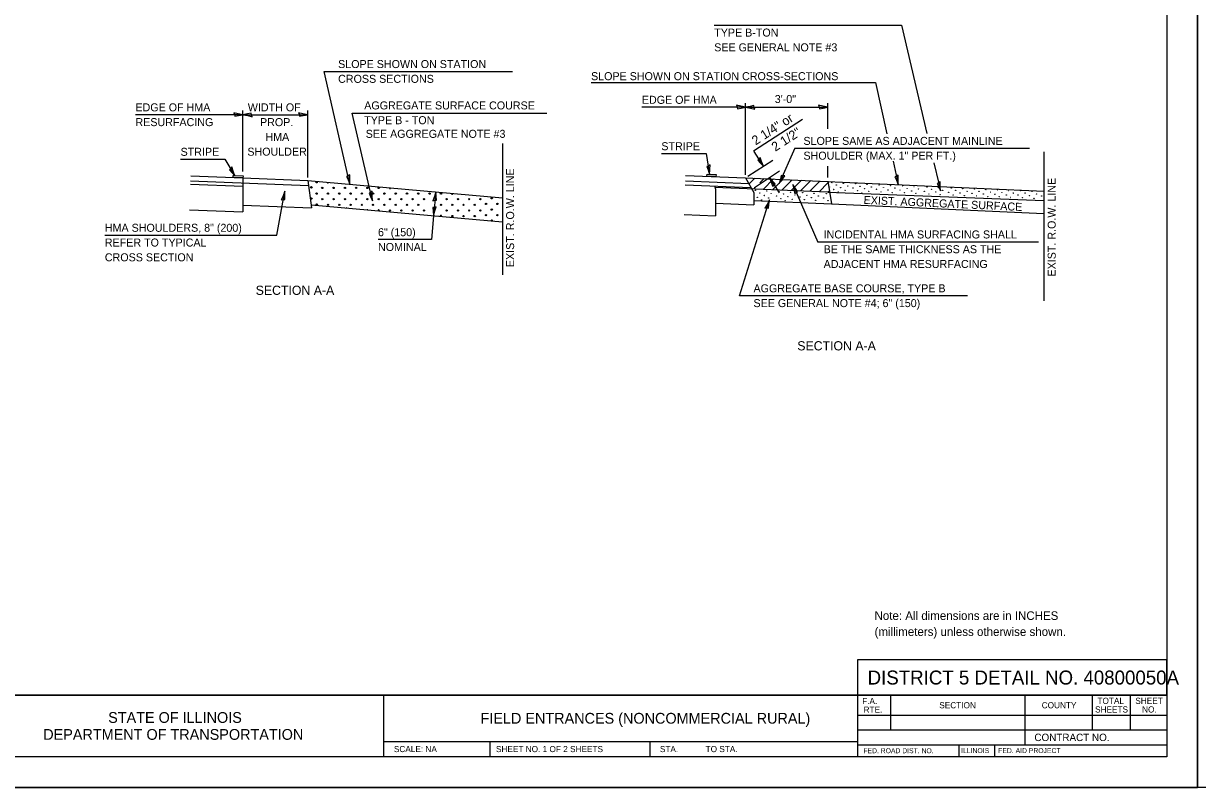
# Model space of a CAD drawing. Extents: x 99425 to 100785, y 99146 to 99599.
# Drawn here: x 99723.1 to 100104.6, y 99159 to 99407.3 of the extents above; entities that cross this region are included whole.
import ezdxf

# ---------------------------------------------------------------- set-up
doc = ezdxf.new("R2010")
doc.units = 0
for name, color, linetype in [('Level 27', 7, 'Continuous'), ('Level 29', 7, 'Continuous'), ('Level 46', 7, 'Continuous'), ('Level 47', 7, 'Continuous'), ('Level 54', 7, 'Continuous'), ('Level 55', 7, 'Continuous'), ('Level 6', 7, 'Continuous'), ('Level 9', 7, 'Continuous'), ('Sheets_50 Reference Boundary', 7, 'Continuous'), ('Sheets_General Details', 7, 'Continuous'), ('Sheets_Printer Plotting Border', 7, 'Continuous')]:
    doc.layers.add(name, color=color, linetype=linetype)

msp = doc.modelspace()

# ---------------------------------------------------------------- linework, layer by layer
at = {"layer": 'Level 27'}
for p, q in [((99947.59, 99354.55), (99947.94, 99353.44)), ((99984.4, 99352.56), (99947.76, 99354.01)), ((99947.94, 99353.44), (99947.94, 99344.87)), ((99984.4, 99352.56), (100054.68, 99349.77)), ((99777.01, 99346.77), (99794.4, 99346.08)), ((99794.4, 99348.3), (99794.4, 99346.08)), ((99947.94, 99348.91), (99960.36, 99348.41)), ((99960.36, 99349.81), (99960.36, 99348.41)), ((99937.73, 99345.27), (99947.94, 99344.87))]:
    msp.add_line(p, q, dxfattribs=at)
at = {"layer": 'Level 29'}
for p, q in [((99938.23, 99357.98), (99957.73, 99357.21)), ((99938.11, 99354.92), (99959.44, 99354.08)), ((99938.16, 99356.15), (99958.75, 99355.34))]:
    msp.add_line(p, q, dxfattribs=at)
at = {"layer": 'Level 46'}
for p, q in [((99777.34, 99355.16), (99794.4, 99354.49)), ((99777.38, 99356.23), (99815.69, 99354.71)), ((99777.44, 99357.82), (99794.4, 99357.15)), ((99794.4, 99357.15), (99815.47, 99356.31)), ((99794.4, 99357.15), (99794.4, 99348.3)), ((99815.47, 99356.31), (99816.7, 99347.41)), ((99794.4, 99348.3), (99816.7, 99347.41))]:
    msp.add_line(p, q, dxfattribs=at)
at = {"layer": 'Level 47'}
for p, q in [((99815.47, 99356.31), (99878.71, 99350.69)), ((99957.73, 99357.21), (99960.36, 99352.39)), ((99957.73, 99357.21), (100054.68, 99352.85)), ((99984.41, 99356.07), (99985.62, 99348.67)), ((99960.36, 99352.39), (99960.36, 99349.81)), ((99816.57, 99348.39), (99878.71, 99342.87)), ((99960.36, 99349.81), (99985.62, 99348.67)), ((99985.62, 99348.67), (100054.68, 99345.56))]:
    msp.add_line(p, q, dxfattribs=at)
at = {"layer": 'Level 54'}
for p, q in [((99957.73, 99357.21), (99957.73, 99357.21)), ((99958.85, 99355.17), (99960.75, 99357.07)), ((99960.35, 99353.51), (99961.02, 99354.19)), ((99962.35, 99355.51), (99963.77, 99356.93)), ((99963.38, 99353.39), (99966.79, 99356.8)), ((99966.42, 99353.27), (99969.81, 99356.66)), ((99969.46, 99353.15), (99972.83, 99356.53)), ((99972.49, 99353.03), (99975.85, 99356.39)), ((99975.53, 99352.91), (99978.87, 99356.25)), ((99978.57, 99352.79), (99981.89, 99356.12)), ((99981.6, 99352.67), (99984.49, 99355.56)), ((99984.64, 99352.55), (99984.93, 99352.85))]:
    msp.add_line(p, q, dxfattribs=at)
for centre, radius in [((99816.64, 99354.08), 0.219), ((99818.33, 99355.74), 0.219), ((99820.17, 99353.9), 0.219), ((99823.84, 99353.9), 0.219), ((99827.51, 99353.9), 0.219), ((99831.18, 99353.9), 0.219), ((99834.85, 99353.9), 0.219), ((99838.53, 99353.9), 0.219), ((99984.93, 99354.21), 0.0517), ((99985.79, 99355.64), 0.0517), ((99987.21, 99354.81), 0.0517), ((99989.48, 99355.41), 0.0517), ((99990.9, 99354.56), 0.0517), ((99993.48, 99355.26), 0.0517), ((99994.9, 99354.44), 0.0517), ((99997.17, 99355.03), 0.0517), ((99998.59, 99354.19), 0.0517), ((100001.11, 99354.89), 0.0517), ((100002.53, 99354.06), 0.0517), ((100004.8, 99354.66), 0.0517), ((100008.8, 99354.58), 0.0517), ((100012.49, 99354.35), 0.0517), ((100016.68, 99354.21), 0.0517), ((99816.67, 99350.43), 0.219), ((99818.33, 99352.06), 0.219), ((99820.17, 99350.23), 0.219), ((99822, 99352.06), 0.219), ((99823.84, 99350.23), 0.219), ((99825.68, 99352.06), 0.219), ((99827.51, 99350.23), 0.219), ((99829.35, 99352.06), 0.219), ((99831.18, 99350.23), 0.219), ((99833.02, 99352.06), 0.219), ((99834.85, 99350.23), 0.219), ((99836.69, 99352.06), 0.219), ((99838.53, 99350.23), 0.219), ((99840.36, 99352.06), 0.219), ((99842.2, 99350.23), 0.219), ((99844.03, 99352.06), 0.219), ((99845.87, 99350.23), 0.219), ((99847.7, 99352.06), 0.219), ((99849.54, 99350.23), 0.219), ((99851.38, 99352.06), 0.219), ((99853.21, 99350.23), 0.219), ((99855.05, 99352.06), 0.219), ((99858.72, 99352.06), 0.219), ((99860.55, 99350.23), 0.219), ((99864.23, 99350.23), 0.219), ((99867.9, 99350.23), 0.219), ((99871.57, 99350.23), 0.219), ((99875.24, 99350.53), 0.219), ((99960.92, 99353.09), 0.0517), ((99961.51, 99350.83), 0.0517), ((99962.34, 99352.27), 0.0517), ((99963.77, 99351.43), 0.0517), ((99964.61, 99352.86), 0.0517), ((99965.19, 99350.59), 0.0517), ((99966.03, 99352.02), 0.0517), ((99967.75, 99351.29), 0.0517), ((99968.61, 99352.72), 0.0517), ((99969.2, 99350.45), 0.0517), ((99970.03, 99351.89), 0.0517), ((99971.46, 99351.06), 0.0517), ((99972.3, 99352.49), 0.0517), ((99973.72, 99351.64), 0.0517), ((99975.38, 99350.92), 0.0517), ((99976.24, 99352.35), 0.0517), ((99977.66, 99351.52), 0.0517), ((99979.09, 99350.69), 0.0517), ((99979.93, 99352.12), 0.0517), ((99981.35, 99351.27), 0.0517), ((99983.07, 99350.61), 0.0517), ((99983.93, 99352.04), 0.0517), ((99986.38, 99353.37), 0.0517), ((99987.81, 99352.55), 0.0517), ((99988.64, 99353.97), 0.0517), ((99990.06, 99353.14), 0.0517), ((99992.63, 99353.84), 0.0517), ((99994.07, 99353), 0.0517), ((99995.5, 99352.25), 0.0517), ((99996.33, 99353.6), 0.0517), ((99997.75, 99352.76), 0.0517), ((100000.25, 99353.47), 0.0517), ((100001.69, 99352.62), 0.0517), ((100003.96, 99353.23), 0.0517), ((100005.38, 99352.39), 0.0517), ((100006.22, 99353.82), 0.0517), ((100007.94, 99353.16), 0.0517), ((100009.39, 99352.31), 0.0517), ((100010.22, 99353.75), 0.0517), ((100011.65, 99352.92), 0.0517), ((100013.07, 99352.08), 0.0517), ((100013.91, 99353.51), 0.0517), ((100015.82, 99352.78), 0.0517), ((100017.26, 99351.94), 0.0517), ((100018.09, 99353.38), 0.0517), ((100019.52, 99352.55), 0.0517), ((100020.37, 99353.98), 0.0517), ((100020.94, 99351.71), 0.0517), ((100021.79, 99353.13), 0.0517), ((100023.7, 99352.47), 0.0517), ((100024.55, 99353.9), 0.0517), ((100025.14, 99351.63), 0.0517), ((100025.97, 99353.07), 0.0517), ((100027.4, 99352.24), 0.0517), ((100028.24, 99353.67), 0.0517), ((100028.82, 99351.4), 0.0517), ((100029.67, 99352.82), 0.0517), ((100031.26, 99352.16), 0.0517), ((100032.12, 99353.59), 0.0517), ((100032.71, 99351.32), 0.0517), ((100033.54, 99352.76), 0.0517), ((100034.97, 99351.93), 0.0517), ((100035.81, 99353.36), 0.0517), ((100036.39, 99351.09), 0.0517), ((100037.23, 99352.51), 0.0517), ((100038.71, 99351.85), 0.0517), ((100039.56, 99353.28), 0.0517), ((100040.15, 99351.01), 0.0517), ((100040.98, 99352.45), 0.0517), ((100042.41, 99351.62), 0.0517), ((100043.25, 99353.05), 0.0517), ((100043.83, 99350.78), 0.0517), ((100044.67, 99352.2), 0.0517), ((100046.27, 99351.61), 0.0517), ((100047.13, 99353.03), 0.0517), ((100047.71, 99350.76), 0.0517), ((100048.55, 99352.2), 0.0517), ((100049.98, 99351.37), 0.0517), ((100050.82, 99352.8), 0.0517), ((100051.4, 99350.53), 0.0517), ((100052.24, 99351.95), 0.0517), ((100053.96, 99351.29), 0.0517), ((99818.35, 99348.45), 0.219), ((99822, 99348.39), 0.219), ((99825.68, 99348.39), 0.219), ((99829.35, 99348.39), 0.219), ((99833.02, 99348.39), 0.219), ((99836.69, 99348.39), 0.219), ((99840.36, 99348.39), 0.219), ((99842.2, 99346.56), 0.219), ((99844.03, 99348.39), 0.219), ((99845.87, 99346.56), 0.219), ((99847.7, 99348.39), 0.219), ((99849.54, 99346.56), 0.219), ((99851.38, 99348.39), 0.219), ((99853.21, 99346.56), 0.219), ((99858.72, 99348.39), 0.219), ((99860.55, 99346.56), 0.219), ((99862.39, 99348.39), 0.219), ((99864.23, 99346.56), 0.219), ((99866.06, 99348.39), 0.219), ((99867.9, 99346.56), 0.219), ((99869.73, 99348.39), 0.219), ((99871.57, 99346.56), 0.219), ((99873.41, 99348.7), 0.219), ((99875.24, 99346.86), 0.219), ((99877.08, 99348.7), 0.219), ((99962.94, 99350), 0.0517), ((99964.98, 99348.51), 0.0517), ((99970.63, 99349.71), 0.0517), ((99972.88, 99350.22), 0.0517), ((99976.82, 99350.08), 0.0517), ((99980.51, 99349.85), 0.0517), ((99984.52, 99349.77), 0.0517), ((99862.39, 99344.72), 0.219), ((99866.06, 99344.72), 0.219), ((99869.73, 99344.72), 0.219), ((99873.41, 99345.03), 0.219), ((99877.08, 99345.03), 0.219)]:
    msp.add_circle(centre, radius, dxfattribs=at)
for centre, radius, start, end in [((99822, 99355.74), 0.219, 177.3187, 352.5298), ((99842.2, 99353.9), 0.219, 166.3023, 3.5462), ((99862.39, 99352.06), 0.219, 154.9494, 14.8991), ((99878.91, 99350.53), 0.219, 159.9235, 200.0766), ((99818.33, 99348.39), 0.219, 307.3122, 91.4251), ((99827.98, 99347.22), 0.164, 69.1153, 100.7356), ((99834.85, 99346.56), 0.219, 64.4978, 105.3519), ((99838.53, 99346.56), 0.219, 321.8712, 207.9785), ((99878.91, 99346.86), 0.219, 159.9235, 200.0766), ((99858.72, 99344.72), 0.219, 334.2686, 195.581), ((99875.24, 99343.19), 0.219, 351.5037, 178.3554), ((99878.91, 99343.19), 0.219, 159.9235, 200.0765)]:
    msp.add_arc(centre, radius, start, end, dxfattribs=at)
at = {"layer": 'Level 55'}
for p, q in [((99947.53, 99406.82), (100008.39, 99406.82)), ((100008.39, 99406.82), (100016.66, 99371.6)), ((99829.17, 99355.09), (99820.77, 99391.74)), ((99820.77, 99391.74), (99882.01, 99391.74)), ((99907.5, 99388.18), (99999.91, 99388.18)), ((99999.91, 99388.18), (100003.63, 99371.52)), ((99957.73, 99358.13), (99957.73, 99381.42)), ((99984.41, 99373.14), (99984.41, 99381.42)), ((99794.4, 99377.67), (99759.46, 99377.67)), ((99794.4, 99359.19), (99794.4, 99379.05)), ((99794.4, 99377.67), (99815.47, 99377.67)), ((99815.47, 99357.28), (99815.47, 99379.05)), ((99836.45, 99349.73), (99829.93, 99378.17)), ((99829.93, 99378.17), (99893.09, 99378.17)), ((99957.73, 99380.12), (99924.01, 99380.12)), ((99957.73, 99380.12), (99984.41, 99380.12)), ((99960.34, 99365.9), (99976.25, 99376.2)), ((99963.54, 99360.96), (99960.47, 99365.7)), ((99973.73, 99366.77), (99968.66, 99355.31)), ((99973.73, 99366.77), (100050.01, 99366.77)), ((99774.08, 99363.22), (99788.53, 99363.22)), ((99788.53, 99363.22), (99791.79, 99357.8)), ((99930.39, 99365.04), (99944.95, 99365.04)), ((99944.95, 99365.04), (99946.01, 99358.28)), ((99958.47, 99357.68), (99966.52, 99362.89)), ((100005.63, 99362.55), (100007.33, 99354.97)), ((100018.91, 99362.06), (100020.48, 99355.35)), ((99960.58, 99354.08), (99968.78, 99359.39)), ((99984.41, 99357.25), (99984.41, 99360.96)), ((99965.45, 99357.23), (99968.67, 99352.26)), ((99973.06, 99354.96), (99981.14, 99336.28)), ((100020.48, 99355.35), (100021.06, 99352.89)), ((99805.37, 99338.54), (99808, 99352.88)), ((99857.02, 99352.62), (99856.33, 99344.86)), ((99955.76, 99318.86), (99965.44, 99349.98)), ((99856.33, 99344.86), (99855.64, 99337.1)), ((99749.52, 99338.54), (99805.37, 99338.54)), ((99855.64, 99337.1), (99838.28, 99337.1)), ((100052.92, 99336.28), (99981.14, 99336.28)), ((100029.83, 99318.86), (99955.76, 99318.86))]:
    msp.add_line(p, q, dxfattribs=at)
for points in [[(99791.4, 99378.29), (99791.64, 99377.72), (99791.74, 99377.16), (99792.9, 99377.41), (99794.4, 99377.67), (99792.8, 99377.96)], [(99791.4, 99378.29), (99791.64, 99377.72), (99791.74, 99377.16), (99792.9, 99377.41), (99794.4, 99377.67), (99792.8, 99377.96)], [(99797.4, 99377.04), (99797.15, 99377.62), (99797.06, 99378.17), (99795.9, 99377.93), (99794.4, 99377.67), (99796, 99377.38)], [(99797.4, 99377.04), (99797.15, 99377.62), (99797.06, 99378.17), (99795.9, 99377.93), (99794.4, 99377.67), (99796, 99377.38)], [(99812.47, 99378.29), (99812.72, 99377.72), (99812.81, 99377.16), (99813.97, 99377.41), (99815.47, 99377.67), (99813.87, 99377.96)], [(99812.47, 99378.29), (99812.72, 99377.72), (99812.81, 99377.16), (99813.97, 99377.41), (99815.47, 99377.67), (99813.87, 99377.96)], [(99954.73, 99380.75), (99954.97, 99380.18), (99955.07, 99379.62), (99956.23, 99379.86), (99957.73, 99380.12), (99956.13, 99380.42)], [(99960.73, 99379.5), (99960.48, 99380.07), (99960.39, 99380.63), (99959.23, 99380.38), (99957.73, 99380.12), (99959.33, 99379.83)], [(99960.73, 99379.5), (99960.48, 99380.07), (99960.39, 99380.63), (99959.23, 99380.38), (99957.73, 99380.12), (99959.33, 99379.83)], [(99981.41, 99380.75), (99981.65, 99380.18), (99981.75, 99379.62), (99982.91, 99379.86), (99984.41, 99380.12), (99982.81, 99380.42)], [(99962.43, 99363.82), (99962.08, 99363.3), (99961.67, 99362.92), (99962.5, 99362.08), (99963.54, 99360.96), (99962.91, 99362.46)], [(99790.78, 99360.69), (99790.42, 99360.18), (99789.99, 99359.82), (99790.8, 99358.95), (99791.79, 99357.8), (99791.22, 99359.32)], [(99829.11, 99358.15), (99828.61, 99357.79), (99828.09, 99357.57), (99828.58, 99356.49), (99829.17, 99355.09), (99829.1, 99356.72)], [(99946.16, 99361.34), (99945.63, 99361.01), (99945.1, 99360.83), (99945.52, 99359.73), (99946.01, 99358.28), (99946.05, 99359.91)], [(99970.45, 99357.79), (99969.82, 99357.8), (99969.28, 99357.94), (99969.03, 99356.78), (99968.66, 99355.31), (99969.57, 99356.65)], [(100007.29, 99358.04), (100006.78, 99357.67), (100006.26, 99357.46), (100006.75, 99356.38), (100007.33, 99354.97), (100007.26, 99356.6)], [(99966.55, 99354.37), (99966.9, 99354.89), (99967.31, 99355.27), (99966.48, 99356.11), (99965.45, 99357.23), (99966.07, 99355.73)], [(99973.67, 99351.96), (99974.11, 99352.41), (99974.58, 99352.72), (99973.89, 99353.69), (99973.06, 99354.96), (99973.43, 99353.38)], [(100020.99, 99355.95), (100020.48, 99355.58), (100019.97, 99355.37), (100020.47, 99354.29), (100021.06, 99352.89), (100020.98, 99354.51)], [(99806.84, 99350.04), (99807.45, 99350.18), (99808.01, 99350.17), (99807.98, 99351.36), (99808, 99352.88), (99807.42, 99351.36)], [(99836.39, 99352.79), (99835.88, 99352.43), (99835.36, 99352.21), (99835.86, 99351.13), (99836.45, 99349.73), (99836.37, 99351.35)], [(99856.13, 99349.69), (99856.72, 99349.88), (99857.28, 99349.92), (99857.14, 99351.1), (99857.02, 99352.62), (99856.59, 99351.05)], [(99857.22, 99347.79), (99856.62, 99347.6), (99856.06, 99347.55), (99856.2, 99346.38), (99856.33, 99344.86), (99856.76, 99346.43)], [(99963.95, 99347.3), (99964.57, 99347.37), (99965.13, 99347.29), (99965.24, 99348.47), (99965.44, 99349.98), (99964.69, 99348.54)]]:
    msp.add_lwpolyline(points, close=True, dxfattribs=at)
at = {"layer": 'Level 6'}
for p, q in [((99878.71, 99368.32), (99878.71, 99325.64)), ((100054.68, 99365.65), (100054.68, 99317.16))]:
    msp.add_line(p, q, dxfattribs=at)
at = {"layer": 'Level 9'}
for points in [[(99791.22, 99357.27), (99791.25, 99357.93), (99794.43, 99357.81), (99794.4, 99357.15)], [(99945.17, 99357.71), (99945.19, 99358.32), (99948.12, 99358.2), (99948.1, 99357.59)]]:
    msp.add_lwpolyline(points, close=True, dxfattribs=at)
at = {"layer": 'Sheets_50 Reference Boundary'}
msp.add_lwpolyline([(99464.57, 99589.04), (100094.57, 99589.04), (100094.57, 99189.05), (99464.57, 99189.05)], close=True, dxfattribs=at)
at = {"layer": 'Sheets_General Details'}
for p, q in [((100104.57, 99159.05), (100104.57, 99599.05)), ((100104.57, 99599.05), (100104.57, 99159.05)), ((99464.57, 99189.05), (100094.57, 99189.05)), ((99840.05, 99189.05), (99840.05, 99169.05)), ((99994.05, 99189.05), (99994.05, 99169.05)), ((100004.85, 99189.05), (100004.85, 99177.74)), ((100048.45, 99189.05), (100048.45, 99172.94)), ((100070.3, 99189.05), (100070.3, 99177.74)), ((100082.71, 99189.05), (100082.71, 99177.74)), ((99994.05, 99182.54), (100094.57, 99182.54)), ((99994.05, 99177.74), (100094.57, 99177.74)), ((99840.05, 99174.05), (99994.05, 99174.05)), ((99874.57, 99174.05), (99874.57, 99169.05)), ((99926.57, 99174.05), (99926.57, 99169.05)), ((99994.05, 99172.94), (100094.57, 99172.94)), ((100027, 99172.94), (100027, 99169.05)), ((100038.6, 99172.94), (100038.6, 99169.05)), ((100104.57, 99159.05), (99424.57, 99159.05)), ((100784.57, 99159.05), (100104.57, 99159.05))]:
    msp.add_line(p, q, dxfattribs=at)
for points in [[(99464.57, 99589.05), (100094.57, 99589.05), (100094.57, 99169.05), (99464.57, 99169.05)], [(99994.05, 99189.05), (100094.57, 99189.05), (100094.57, 99200.54), (99994.05, 99200.54)]]:
    msp.add_lwpolyline(points, close=True, dxfattribs=at)
at = {"layer": 'Sheets_Printer Plotting Border'}
msp.add_lwpolyline([(99424.57, 99159.05), (100104.57, 99159.05), (100104.57, 99599.05), (99424.57, 99599.05)], close=True, dxfattribs=at)

# ---------------------------------------------------------------- texts
at = {"layer": 'Level 55'}
for s, height, p in [('TYPE B-TON', 2.6, (99947.53, 99403.07)), ('SEE GENERAL NOTE #3', 2.6, (99947.53, 99398.27)), ('SLOPE SHOWN ON STATION', 2.6, (99825.32, 99392.84)), ('CROSS SECTIONS', 2.6, (99825.32, 99388.04)), ('SLOPE SHOWN ON STATION CROSS-SECTIONS', 2.6, (99907.5, 99388.9)), ('EDGE OF HMA', 2.6, (99759.46, 99378.77)), ('WIDTH OF', 2.6, (99795.97, 99378.77)), ('AGGREGATE SURFACE COURSE', 2.6, (99833.8, 99379.4)), ('EDGE OF HMA', 2.6, (99924.01, 99381.22)), ('3\'-0"', 2.6, (99967.19, 99381.47)), ('TYPE B - TON', 2.6, (99833.8, 99374.6)), ('RESURFACING', 2.6, (99759.46, 99373.97)), ('PROP.', 2.6, (99799.94, 99373.97)), ('HMA', 2.6, (99801.7, 99369.17)), ('SEE AGGREGATE NOTE #3', 2.6, (99834.28, 99370.17)), ('SLOPE SAME AS ADJACENT MAINLINE', 2.6, (99976.52, 99367.87)), ('STRIPE', 2.6, (99774.13, 99364.32)), ('SHOULDER', 2.6, (99795.83, 99364.37)), ('STRIPE', 2.6, (99930.34, 99366.14)), ('SHOULDER (MAX. 1" PER FT.)', 2.6, (99976.52, 99363.07)), ('HMA SHOULDERS, 8" (200)', 2.6, (99749.52, 99339.64)), ('6" (150)', 2.6, (99838.28, 99338.2)), ('INCIDENTAL HMA SURFACING SHALL', 2.6, (99983.08, 99337.47)), ('REFER TO TYPICAL', 2.6, (99749.52, 99334.84)), ('NOMINAL', 2.6, (99838.28, 99333.4)), ('BE THE SAME THICKNESS AS THE', 2.6, (99983.08, 99332.67)), ('CROSS SECTION', 2.6, (99749.52, 99330.04)), ('ADJACENT HMA RESURFACING', 2.6, (99983.08, 99327.87)), ('SECTION A-A', 2.988, (99798.53, 99319.14)), ('AGGREGATE BASE COURSE, TYPE B', 2.6, (99960.29, 99319.96)), ('SEE GENERAL NOTE #4; 6" (150)', 2.6, (99960.29, 99315.16)), ('SECTION A-A', 2.988, (99974.52, 99301.09))]:
    msp.add_text(s, height=height, dxfattribs=at).set_placement(p)
for s, height, rotation, p in [('2 1/4" or', 2.988, 32.9052, (99960.96, 99367.66)), ('2 1/2"', 2.988, 32.9052, (99967.37, 99365.62)), ('EXIST. R.O.W. LINE', 2.6, 90, (99882.51, 99328.16)), ('EXIST. R.O.W. LINE', 2.6, 90, (100058.48, 99325.1)), ('EXIST. AGGREGATE SURFACE', 2.6, 357.4251, (99996.03, 99348.71))]:
    msp.add_text(s, height=height, rotation=rotation, dxfattribs=at).set_placement(p)
at = {"layer": 'Sheets_General Details'}
for s, height, p in [('Note: All dimensions are in INCHES', 2.8003, (99999.62, 99213.5)), ('(millimeters) unless otherwise shown.', 2.8003, (99999.62, 99208.3)), ('DISTRICT 5 DETAIL NO. 40800050A', 4.5381, (99997.37, 99192.52)), ('F.A. ', 2, (99995.6, 99186.15)), ('SECTION', 2, (100020.66, 99184.79)), ('COUNTY', 2, (100053.94, 99184.79)), ('TOTAL', 2, (100072.06, 99186.22)), ('SHEET', 2, (100084.36, 99186.22)), ('STATE OF ILLINOIS', 3.5, (99750.6, 99180.05)), ('FIELD ENTRANCES (NONCOMMERCIAL RURAL)', 3.5, (99871.6, 99179.8)), ('RTE.', 2, (99996.06, 99183.35)), ('SHEETS', 2, (100071.28, 99183.42)), ('NO.', 2, (100086.56, 99183.42)), ('DEPARTMENT OF TRANSPORTATION', 3.5, (99729.5, 99174.55)), ('CONTRACT NO.      ', 2.4, (100051.56, 99174.14)), ('SCALE: NA     ', 2, (99843.44, 99170.55)), ('SHEET NO. 1 OF 2 SHEETS', 2, (99876.61, 99170.55)), ('STA.            TO STA.            ', 2, (99929.87, 99170.55)), ('FED. ROAD DIST. NO.  ', 1.6, (99995.99, 99170.2)), ('ILLINOIS', 1.6, (100027.78, 99170.24)), ('FED. AID PROJECT', 1.6, (100039.81, 99170.24))]:
    msp.add_text(s, height=height, dxfattribs=at).set_placement(p)

doc.saveas('drawing.dxf')
